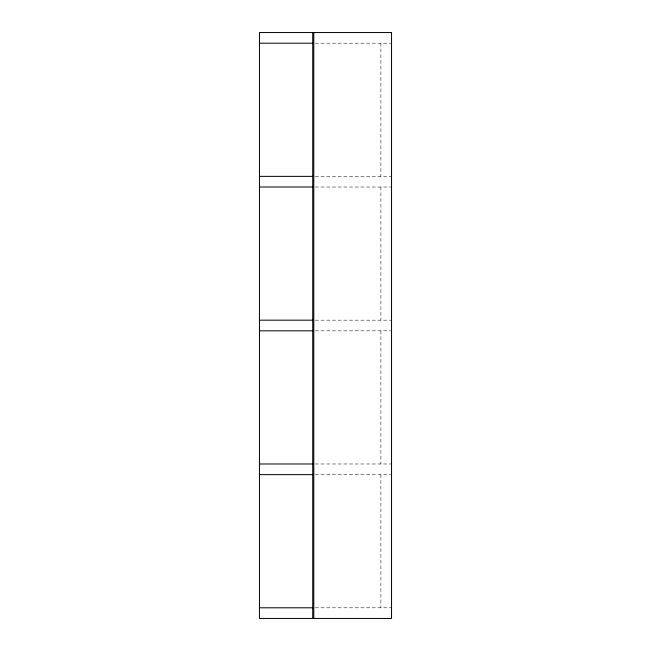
<?xml version="1.0" encoding="UTF-8"?>
<svg xmlns="http://www.w3.org/2000/svg" width="651" height="651" viewBox="0 0 651 651"><rect width="100%" height="100%" fill="white"/><g stroke="black" fill="none" stroke-linecap="round" stroke-linejoin="round"><path stroke-width="0.49" stroke-dasharray="3.25 2.44" d="M315.279 43.202L390.73 43.202M315.279 176.364L391.544 176.364M315.279 187.016L390.73 187.016M315.279 320.17L391.544 320.17M315.279 330.83L390.73 330.83M315.279 463.984L391.544 463.984M315.279 474.636L390.73 474.636M315.279 607.798L391.544 607.798M380.892 43.202L380.892 176.364M380.892 187.016L380.892 320.17M380.892 330.83L380.892 463.984M380.892 474.636L380.892 607.798"/><path stroke-width="0.98" d="M259.456 43.202L312.716 43.202M259.456 176.364L312.716 176.364M259.456 187.016L312.716 187.016M259.456 320.17L312.716 320.17M259.456 330.83L312.716 330.83M259.456 463.984L312.716 463.984M259.456 474.636L312.716 474.636M259.456 607.798L312.716 607.798M313.782 32.55L313.782 618.45M312.716 32.55L312.716 618.45M391.544 32.55L259.456 32.55L259.456 618.45L391.544 618.45L391.544 32.55"/></g></svg>
